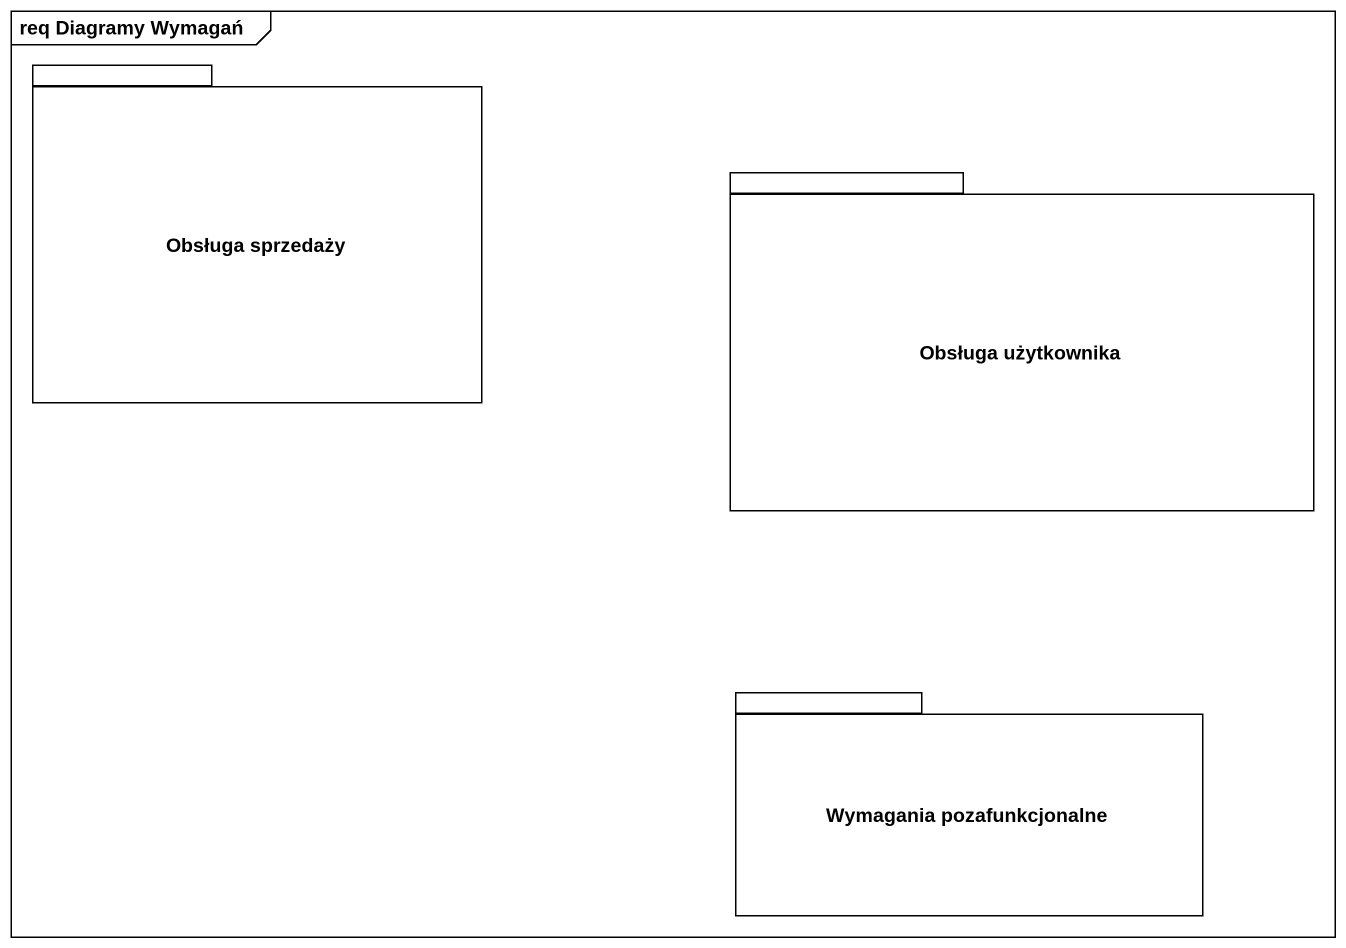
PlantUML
@startuml
mainframe req Diagramy Wymagań
package "Obsługa sprzedaży" as Obsługa_sprzedaży {
}
package "Obsługa użytkownika" as Obsługa_użytkownika {
}
package "Wymagania pozafunkcjonalne" as Wymagania_pozafunkcjonalne {
}
@enduml
